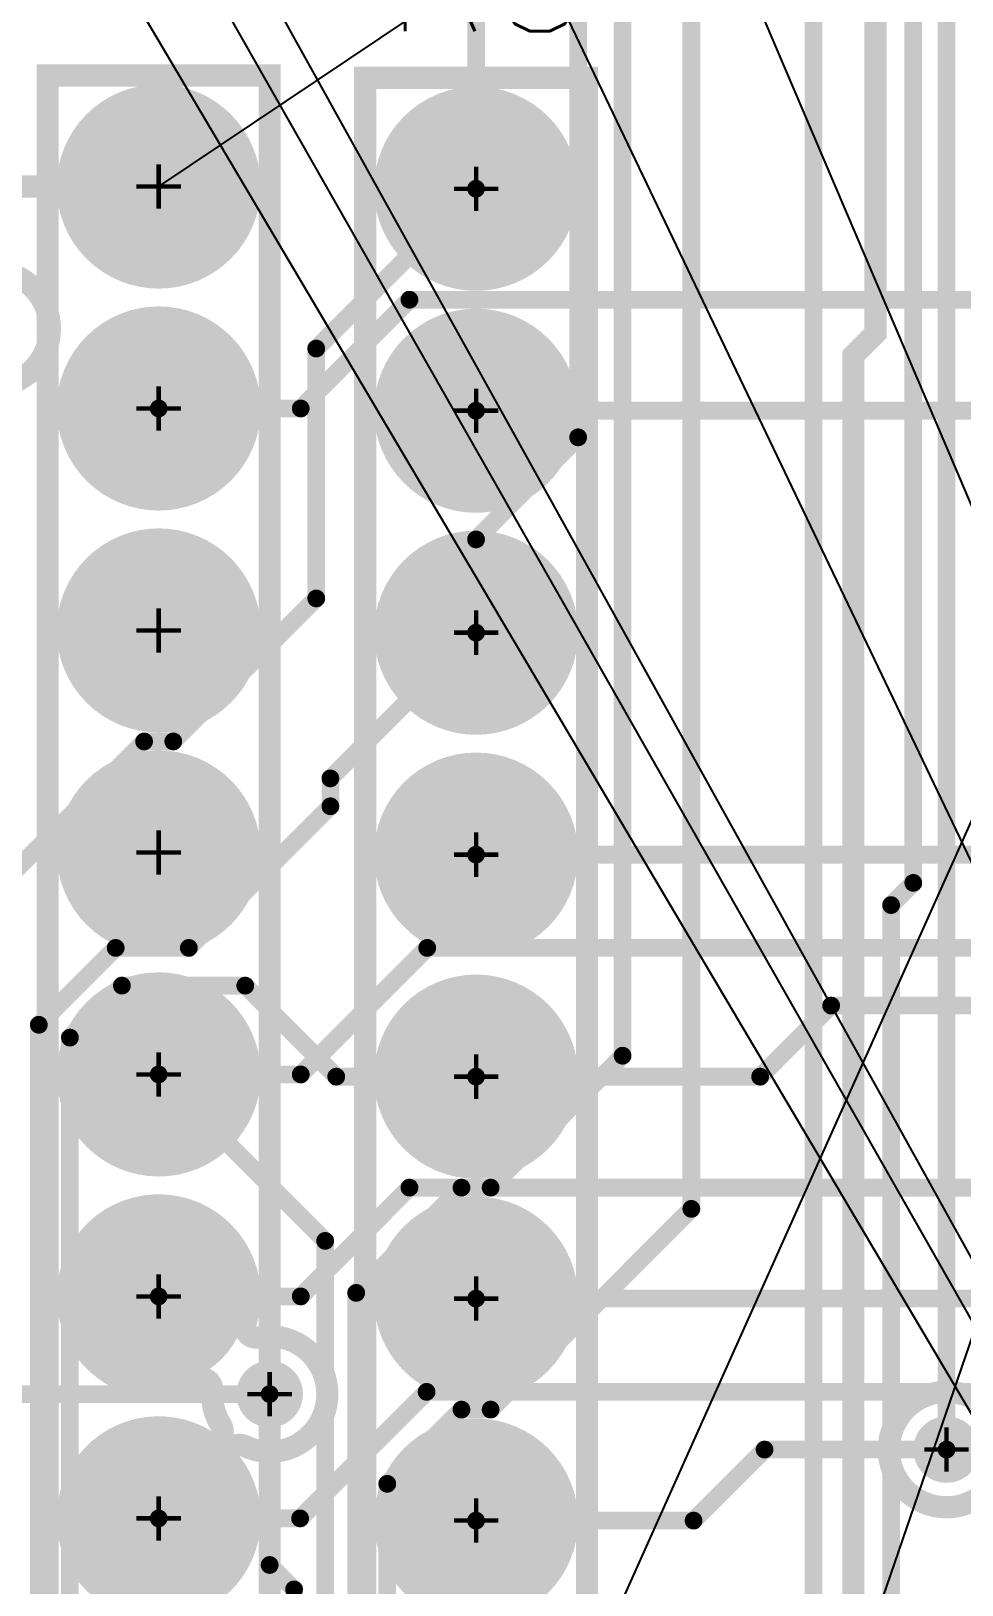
# Model space of a CAD drawing. Extents: x 17995 to 21002, y 17295 to 24095.
# Drawn here: x 18712 to 19132, y 19604 to 20304 of the extents above; entities that cross this region are included whole.
import ezdxf

# ---------------------------------------------------------------- set-up
doc = ezdxf.new("R2010")
doc.units = 0
for name, pattern in [('SIG_1', [2, 1, 1]), ('SIG_24', [2, 1, 1]), ('SIG_25', [2, 1, 1]), ('SIG_52', [2, 1, 1]), ('SIG_53', [2, 1, 1]), ('SIG_54', [2, 1, 1]), ('SIG_57', [2, 1, 1]), ('SIG_58', [2, 1, 1]), ('SIG_59', [2, 1, 1]), ('SIG_64', [2, 1, 1]), ('SIG_66', [2, 1, 1]), ('SIG_76', [2, 1, 1]), ('SIG_81', [2, 1, 1]), ('SIG_82', [2, 1, 1]), ('SIG_84', [2, 1, 1]), ('SIG_85', [2, 1, 1]), ('SIG_86', [2, 1, 1]), ('SIG_88', [2, 1, 1]), ('SIG_89', [2, 1, 1]), ('SIG_90', [2, 1, 1])]:
    doc.linetypes.add(name, pattern=pattern)
for name, color, linetype in [('DRIL_PLTE_THRU_01', 176, 'CONTINUOUS'), ('DRIL_PLTE_THRU_02', 96, 'CONTINUOUS'), ('DRIL_PLTE_THRU_04', 16, 'CONTINUOUS'), ('DRIL_SYMBOL', 183, 'CONTINUOUS'), ('LINK_00', 254, 'CONTINUOUS'), ('PADS_BOT', 1, 'CONTINUOUS'), ('PADS_INNER', 5, 'CONTINUOUS'), ('PADS_TOP', 5, 'CONTINUOUS'), ('PADS_XR_25', 253, 'CONTINUOUS'), ('PART_NAME_26', 254, 'CONTINUOUS'), ('PART_TOP_2DLINE_26', 254, 'CONTINUOUS'), ('POUR_VOID_02', 3, 'CONTINUOUS'), ('TRACE_01', 5, 'CONTINUOUS'), ('TRACE_04', 1, 'CONTINUOUS'), ('VIAPTS', 254, 'CONTINUOUS')]:
    doc.layers.add(name, color=color, linetype=linetype)
doc.styles.add('W10', font='simplex', dxfattribs={"width": 0.75})

# ---------------------------------------------------------------- blocks, each defined once
blk = doc.blocks.new('POUR_VOID_601')
at = {"layer": 'POUR_VOID_02', "const_width": 10}
blk.add_lwpolyline([(669, 2170, 1), (721, 2170, 1)], format="xyb", close=True, dxfattribs=at)
blk = doc.blocks.new('POUR_VOID_591')
at = {"layer": 'POUR_VOID_02', "const_width": 10}
blk.add_lwpolyline([(729, 2234, 1), (811, 2234, 1)], format="xyb", close=True, dxfattribs=at)
blk = doc.blocks.new('POUR_VOID_590')
at = {"layer": 'POUR_VOID_02', "const_width": 10}
blk.add_lwpolyline([(729, 2134, 1), (811, 2134, 1)], format="xyb", close=True, dxfattribs=at)
blk = doc.blocks.new('POUR_VOID_589')
at = {"layer": 'POUR_VOID_02', "const_width": 10}
blk.add_lwpolyline([(729, 2034, 1), (811, 2034, 1)], format="xyb", close=True, dxfattribs=at)
blk = doc.blocks.new('POUR_VOID_588')
at = {"layer": 'POUR_VOID_02', "const_width": 10}
blk.add_lwpolyline([(729, 1934, 1), (811, 1934, 1)], format="xyb", close=True, dxfattribs=at)
blk = doc.blocks.new('POUR_VOID_587')
at = {"layer": 'POUR_VOID_02', "const_width": 10}
blk.add_lwpolyline([(729, 1834, 1), (811, 1834, 1)], format="xyb", close=True, dxfattribs=at)
blk = doc.blocks.new('POUR_VOID_572')
at = {"layer": 'POUR_VOID_02', "const_width": 10}
blk.add_lwpolyline([(808.58, 1666.64, 0.554672), (801.38, 1662.15, 0.166151), (802.43, 1659.09, -10.877516), (791.27, 1669.05, 0.793999), (798.08, 1676.01, -0.142958), (794, 1690), (794, 1690, -0.017277), (794.06, 1691.8, 0.017278), (794.07, 1692.14, 0.545767), (787, 1696.69, -4.673493), (809.17, 1721.88, 0.568403), (814.92, 1715.5, -1.393282)], format="xyb", close=True, dxfattribs=at)
blk = doc.blocks.new('POUR_VOID_567')
at = {"layer": 'POUR_VOID_02', "const_width": 10}
blk.add_lwpolyline([(872, 2233, 1), (954, 2233, 1)], format="xyb", close=True, dxfattribs=at)
blk = doc.blocks.new('POUR_VOID_566')
at = {"layer": 'POUR_VOID_02', "const_width": 10}
blk.add_lwpolyline([(872, 2133, 1), (954, 2133, 1)], format="xyb", close=True, dxfattribs=at)
blk = doc.blocks.new('POUR_VOID_565')
at = {"layer": 'POUR_VOID_02', "const_width": 10}
blk.add_lwpolyline([(872, 2033, 1), (954, 2033, 1)], format="xyb", close=True, dxfattribs=at)
blk = doc.blocks.new('POUR_VOID_564')
at = {"layer": 'POUR_VOID_02', "const_width": 10}
blk.add_lwpolyline([(872, 1933, 1), (954, 1933, 1)], format="xyb", close=True, dxfattribs=at)
blk = doc.blocks.new('POUR_VOID_563')
at = {"layer": 'POUR_VOID_02', "const_width": 10}
blk.add_lwpolyline([(872, 1833, 1), (954, 1833, 1)], format="xyb", close=True, dxfattribs=at)
blk = doc.blocks.new('POUR_VOID_562')
at = {"layer": 'POUR_VOID_02', "const_width": 10}
blk.add_lwpolyline([(872, 1733, 1), (954, 1733, 1)], format="xyb", close=True, dxfattribs=at)
blk = doc.blocks.new('POUR_VOID_561')
at = {"layer": 'POUR_VOID_02', "const_width": 10}
blk.add_lwpolyline([(872, 1633, 1), (954, 1633, 1)], format="xyb", close=True, dxfattribs=at)
blk = doc.blocks.new('POUR_VOID_545')
at = {"layer": 'POUR_VOID_02', "const_width": 10}
blk.add_lwpolyline([(1099, 1665, 1), (1151, 1665, 1)], format="xyb", close=True, dxfattribs=at)
blk = doc.blocks.new('POUR_OUTLINE_404')
for name in ['POUR_VOID_591', 'POUR_VOID_567', 'POUR_VOID_601', 'POUR_VOID_590', 'POUR_VOID_566', 'POUR_VOID_589', 'POUR_VOID_565', 'POUR_VOID_588', 'POUR_VOID_564', 'POUR_VOID_587', 'POUR_VOID_563', 'POUR_VOID_572', 'POUR_VOID_562', 'POUR_VOID_545', 'POUR_VOID_561']:
    blk.add_blockref(name, (0, 0))
blk = doc.blocks.new('POUR_HEADER_0')
blk.add_blockref('POUR_OUTLINE_404', (-20, -5683))
blk = doc.blocks.new('SMOOTH_10')
at = {"const_width": 5}
blk.add_lwpolyline([(-2.5, 0, 1), (2.5, 0, 1)], format="xyb", close=True, dxfattribs=at)
blk = doc.blocks.new('PART_BODY_TOP_13')
at = {"layer": 'PART_TOP_2DLINE_26', "const_width": 10}
blk.add_lwpolyline([(-50, 50), (950, 50), (950, -50), (-50, -50)], close=True, dxfattribs=at)
at = {"layer": 'PART_TOP_2DLINE_26'}
for p in [(-50, 50), (-50, -50)]:
    blk.add_blockref('SMOOTH_10', p, dxfattribs=at)
blk = doc.blocks.new('DRIL_SYMBOL_35')
at = {"layer": 'DRIL_SYMBOL', "const_width": 2}
for points in [[(0, -10), (0, 10)], [(-10, 0), (10, 0)]]:
    blk.add_lwpolyline(points, dxfattribs=at)
blk = doc.blocks.new('DRIL_HOLE_35')
at = {"const_width": 17.5}
blk.add_lwpolyline([(-8.75, 0, 1), (8.75, 0, 1)], format="xyb", close=True, dxfattribs=at)
blk.add_blockref('DRIL_SYMBOL_35', (0, 0))
blk = doc.blocks.new('PAD_2')
at = {"const_width": 30}
blk.add_lwpolyline([(0, -15, 1), (0, 15, 1)], format="xyb", close=True, dxfattribs=at)
blk = doc.blocks.new('PAD_3')
at = {"const_width": 60}
blk.add_lwpolyline([(-30, 0), (30, 0)], dxfattribs=at)
blk = doc.blocks.new('PAD_9')
at = {"const_width": 40}
blk.add_lwpolyline([(0, -20, 1), (0, 20, 1)], format="xyb", close=True, dxfattribs=at)
blk = doc.blocks.new('STK_TOP_8')
at = {"layer": 'DRIL_PLTE_THRU_01'}
blk.add_blockref('DRIL_HOLE_35', (0, 0), dxfattribs=at)
at = {"layer": 'DRIL_PLTE_THRU_02'}
blk.add_blockref('DRIL_HOLE_35', (0, 0), dxfattribs=at)
at = {"layer": 'DRIL_PLTE_THRU_04'}
blk.add_blockref('DRIL_HOLE_35', (0, 0), dxfattribs=at)
at = {"layer": 'PADS_BOT'}
blk.add_blockref('PAD_3', (0, 0), dxfattribs=at)
at = {"layer": 'PADS_INNER'}
blk.add_blockref('PAD_2', (0, 0), dxfattribs=at)
at = {"layer": 'PADS_TOP'}
blk.add_blockref('PAD_3', (0, 0), dxfattribs=at)
at = {"layer": 'PADS_XR_25'}
blk.add_blockref('PAD_9', (0, 0), dxfattribs=at)
blk = doc.blocks.new('STK_TOP_7')
at = {"layer": 'DRIL_PLTE_THRU_01'}
blk.add_blockref('DRIL_HOLE_35', (0, 0), dxfattribs=at)
at = {"layer": 'DRIL_PLTE_THRU_02'}
blk.add_blockref('DRIL_HOLE_35', (0, 0), dxfattribs=at)
at = {"layer": 'DRIL_PLTE_THRU_04'}
blk.add_blockref('DRIL_HOLE_35', (0, 0), dxfattribs=at)
at = {"layer": 'PADS_BOT'}
blk.add_blockref('PAD_2', (0, 0), dxfattribs=at)
at = {"layer": 'PADS_INNER'}
blk.add_blockref('PAD_2', (0, 0), dxfattribs=at)
at = {"layer": 'PADS_TOP'}
blk.add_blockref('PAD_2', (0, 0), dxfattribs=at)
at = {"layer": 'PADS_XR_25'}
blk.add_blockref('PAD_9', (0, 0), dxfattribs=at)
blk = doc.blocks.new('SYM_TOP_14')
for name, p in [('PART_BODY_TOP_13', (0, 0)), ('STK_TOP_8', (0, 0)), ('STK_TOP_7', (100, 0)), ('STK_TOP_7', (200, 0)), ('STK_TOP_7', (300, 0)), ('STK_TOP_7', (400, 0)), ('STK_TOP_7', (500, 0)), ('STK_TOP_7', (600, 0))]:
    blk.add_blockref(name, p)
blk = doc.blocks.new('PART_TOP_30')
blk.add_blockref('SYM_TOP_14', (0, 0))
at = {"layer": 'PART_NAME_26', "style": 'W10', "width": 0.75}
blk.add_text('R8', height=70, rotation=90, dxfattribs=at).set_placement((-71, -41))
blk = doc.blocks.new('PART_TOP_31')
blk.add_blockref('SYM_TOP_14', (0, 0))
blk = doc.blocks.new('SMOOTH_8')
at = {"const_width": 4}
blk.add_lwpolyline([(-2, 0, 1), (2, 0, 1)], format="xyb", close=True, dxfattribs=at)
blk = doc.blocks.new('TRACE_1074')
at = {"layer": 'TRACE_04', "linetype": 'SIG_24', "const_width": 8}
blk.add_lwpolyline([(18859, 19402.52), (18859, 19735.57), (18906.43, 19783), (18919.57, 19783), (18979, 19842.43), (18979, 20452), (19015, 20488), (19015, 20590)], dxfattribs=at)
at = {"layer": 'TRACE_04'}
for p in [(18979, 19842.43), (18906.43, 19783), (18919.57, 19783), (18859, 19735.57)]:
    blk.add_blockref('SMOOTH_8', p, dxfattribs=at)
blk = doc.blocks.new('TRACE_1240')
at = {"layer": 'TRACE_04', "linetype": 'SIG_25', "const_width": 8}
blk.add_lwpolyline([(18667.54, 19425.63), (18702, 19460.1), (18702, 19922.57), (18763.43, 19984), (18776.57, 19984), (18841, 20048.43), (18841, 20161), (18913, 20233)], dxfattribs=at)
at = {"layer": 'TRACE_04'}
for p in [(18913, 20233), (18841, 20161), (18841, 20048.43), (18763.43, 19984), (18776.57, 19984)]:
    blk.add_blockref('SMOOTH_8', p, dxfattribs=at)
blk = doc.blocks.new('TRACE_840')
at = {"layer": 'TRACE_04', "linetype": 'SIG_25', "const_width": 8}
blk.add_lwpolyline([(18913, 20233), (18913, 20549.26), (19046.59, 20682.85), (19081.94, 20682.85)], dxfattribs=at)
at = {"layer": 'TRACE_04'}
for p in [(19046.59, 20682.85), (19081.94, 20682.85), (18913, 20549.26), (18913, 20233)]:
    blk.add_blockref('SMOOTH_8', p, dxfattribs=at)
blk = doc.blocks.new('TRACE_250')
at = {"layer": 'TRACE_01', "linetype": 'SIG_52', "const_width": 8}
blk.add_lwpolyline([(18770, 20134), (18834, 20134), (18883, 20183), (19257.84, 20183), (19329.84, 20255), (19514, 20255)], dxfattribs=at)
at = {"layer": 'TRACE_01'}
for p in [(19329.84, 20255), (19514, 20255), (18883, 20183), (19257.84, 20183), (18770, 20134), (18834, 20134)]:
    blk.add_blockref('SMOOTH_8', p, dxfattribs=at)
blk = doc.blocks.new('TRACE_268')
at = {"layer": 'TRACE_01', "linetype": 'SIG_53', "const_width": 8}
blk.add_lwpolyline([(18770, 19734), (18834, 19734), (18883, 19783), (19157.84, 19783), (19345.84, 19971), (19430, 19971), (19514, 20055)], dxfattribs=at)
at = {"layer": 'TRACE_01'}
for p in [(19514, 20055), (19345.84, 19971), (19430, 19971), (18883, 19783), (19157.84, 19783), (18770, 19734), (18834, 19734)]:
    blk.add_blockref('SMOOTH_8', p, dxfattribs=at)
blk = doc.blocks.new('TRACE_270')
at = {"layer": 'TRACE_01', "linetype": 'SIG_54', "const_width": 8}
blk.add_lwpolyline([(18770, 19534), (18834, 19534), (18883, 19583), (19163.73, 19583), (19292.73, 19712), (19302.36, 19712), (19397, 19806.64), (19397, 19838), (19514, 19955)], dxfattribs=at)
at = {"layer": 'TRACE_01'}
for p in [(19514, 19955), (19397, 19838), (19397, 19806.64), (19292.73, 19712), (19302.36, 19712), (18883, 19583), (19163.73, 19583), (18770, 19534), (18834, 19534)]:
    blk.add_blockref('SMOOTH_8', p, dxfattribs=at)
blk = doc.blocks.new('TRACE_606')
at = {"layer": 'TRACE_01', "linetype": 'SIG_57', "const_width": 8}
blk.add_lwpolyline([(18913, 19733), (19157.84, 19733), (19254.84, 19830), (19315, 19830), (19415, 19930)], dxfattribs=at)
at = {"layer": 'TRACE_01'}
for p in [(19415, 19930), (19254.84, 19830), (19315, 19830), (18913, 19733), (19157.84, 19733)]:
    blk.add_blockref('SMOOTH_8', p, dxfattribs=at)
blk = doc.blocks.new('TRACE_486')
at = {"layer": 'TRACE_01', "linetype": 'SIG_58', "const_width": 8}
blk.add_lwpolyline([(18913, 19933), (19206.84, 19933), (19343.84, 20070), (19440, 20070)], dxfattribs=at)
at = {"layer": 'TRACE_01'}
for p in [(19343.84, 20070), (19440, 20070), (18913, 19933), (19206.84, 19933)]:
    blk.add_blockref('SMOOTH_8', p, dxfattribs=at)
blk = doc.blocks.new('TRACE_488')
at = {"layer": 'TRACE_01', "linetype": 'SIG_59', "const_width": 8}
blk.add_lwpolyline([(18913, 20133), (19315.81, 20133), (19412.81, 20230), (19460, 20230)], dxfattribs=at)
at = {"layer": 'TRACE_01'}
for p in [(19412.81, 20230), (19460, 20230), (18913, 20133), (19315.81, 20133)]:
    blk.add_blockref('SMOOTH_8', p, dxfattribs=at)
blk = doc.blocks.new('TRACE_1014')
at = {"layer": 'TRACE_04', "linetype": 'SIG_64', "const_width": 10}
blk.add_lwpolyline([(19083, 19089.12), (19083, 20157.87), (19093, 20167.87), (19093, 20606.56), (19109.94, 20623.5)], dxfattribs=at)
at = {"layer": 'TRACE_04'}
for p in [(19093, 20167.87), (19083, 20157.87)]:
    blk.add_blockref('SMOOTH_10', p, dxfattribs=at)
blk = doc.blocks.new('TRACE_420')
at = {"layer": 'TRACE_01', "linetype": 'SIG_66', "const_width": 10}
blk.add_lwpolyline([(18450, 20487.98), (18450, 20354.02), (18520.02, 20284), (18602, 20284), (18652, 20234), (18770, 20234)], dxfattribs=at)
at = {"layer": 'TRACE_01'}
for p in [(18450, 20487.98), (18450, 20354.02), (18520.02, 20284), (18602, 20284), (18652, 20234), (18770, 20234)]:
    blk.add_blockref('SMOOTH_10', p, dxfattribs=at)
blk = doc.blocks.new('TRACE_1188')
at = {"layer": 'TRACE_04', "linetype": 'SIG_76', "const_width": 8}
blk.add_lwpolyline([(19100, 19910.29), (19110, 19920.29), (19110, 20551.77), (19126.94, 20568.71), (19126.94, 20714.61)], dxfattribs=at)
at = {"layer": 'TRACE_04'}
for p in [(19110, 19920.29), (19100, 19910.29)]:
    blk.add_blockref('SMOOTH_8', p, dxfattribs=at)
blk = doc.blocks.new('TRACE_882')
at = {"layer": 'TRACE_04', "linetype": 'SIG_76', "const_width": 8}
blk.add_lwpolyline([(19110, 18485), (19110, 19368.69), (19100, 19378.69), (19100, 19910.29)], dxfattribs=at)
at = {"layer": 'TRACE_04'}
blk.add_blockref('SMOOTH_8', (19100, 19910.29), dxfattribs=at)
blk = doc.blocks.new('TRACE_1070')
at = {"layer": 'TRACE_04', "linetype": 'SIG_81', "const_width": 8}
blk.add_lwpolyline([(18852, 19180.41), (18852, 19381.62), (18845, 19388.62), (18845, 19759), (18770, 19834)], dxfattribs=at)
at = {"layer": 'TRACE_04'}
for p in [(18770, 19834), (18845, 19759), (18845, 19388.62), (18852, 19381.62), (18852, 19180.41)]:
    blk.add_blockref('SMOOTH_8', p, dxfattribs=at)
blk = doc.blocks.new('TRACE_512')
at = {"layer": 'TRACE_01', "linetype": 'SIG_81', "const_width": 8}
blk.add_lwpolyline([(18770, 19834), (18834, 19834), (18891, 19891), (19211, 19891), (19275, 19955)], dxfattribs=at)
at = {"layer": 'TRACE_01'}
for p in [(19275, 19955), (18891, 19891), (19211, 19891), (18770, 19834), (18834, 19834)]:
    blk.add_blockref('SMOOTH_8', p, dxfattribs=at)
blk = doc.blocks.new('TRACE_968')
at = {"layer": 'TRACE_04', "linetype": 'SIG_82', "const_width": 8}
blk.add_lwpolyline([(18824, 19276.3), (18824, 19360.81), (18817, 19367.81), (18817, 19545), (18770, 19592), (18770, 19634)], dxfattribs=at)
at = {"layer": 'TRACE_04'}
for p in [(18770, 19634), (18770, 19592), (18817, 19545), (18817, 19367.81), (18824, 19360.81), (18824, 19276.3)]:
    blk.add_blockref('SMOOTH_8', p, dxfattribs=at)
blk = doc.blocks.new('TRACE_540')
at = {"layer": 'TRACE_01', "linetype": 'SIG_82', "const_width": 8}
blk.add_lwpolyline([(18770, 19634), (18833.72, 19634), (18890.72, 19691), (19246, 19691), (19300, 19745)], dxfattribs=at)
at = {"layer": 'TRACE_01'}
for p in [(19300, 19745), (18890.72, 19691), (19246, 19691), (18770, 19634), (18833.72, 19634)]:
    blk.add_blockref('SMOOTH_8', p, dxfattribs=at)
blk = doc.blocks.new('TRACE_1238')
at = {"layer": 'TRACE_04', "linetype": 'SIG_84', "const_width": 8}
blk.add_lwpolyline([(18681.54, 19410.9), (18716, 19445.36), (18716, 19856.37), (18750.63, 19891), (18783.57, 19891), (18847.36, 19954.79), (18847.36, 19967.36), (18913, 20033)], dxfattribs=at)
at = {"layer": 'TRACE_04'}
for p in [(18913, 20033), (18847.36, 19967.36), (18847.36, 19954.79), (18750.63, 19891), (18783.57, 19891), (18716, 19856.37), (18716, 19445.36), (18681.54, 19410.9)]:
    blk.add_blockref('SMOOTH_8', p, dxfattribs=at)
blk = doc.blocks.new('TRACE_858')
at = {"layer": 'TRACE_04', "linetype": 'SIG_84', "const_width": 8}
blk.add_lwpolyline([(18913, 20033), (18913, 20075), (18959, 20121), (18959, 20569.36), (19012.28, 20622.64), (19021.73, 20622.64), (19047.05, 20647.95)], dxfattribs=at)
at = {"layer": 'TRACE_04'}
for p in [(19047.05, 20647.95), (19012.28, 20622.64), (19021.73, 20622.64), (18959, 20569.36), (18959, 20121), (18913, 20075), (18913, 20033)]:
    blk.add_blockref('SMOOTH_8', p, dxfattribs=at)
blk = doc.blocks.new('TRACE_1340')
at = {"layer": 'TRACE_04', "linetype": 'SIG_85', "const_width": 8}
blk.add_lwpolyline([(18695.54, 19402.23), (18730, 19436.69), (18730, 19850.57), (18753.43, 19874), (18809, 19874)], dxfattribs=at)
at = {"layer": 'TRACE_04'}
for p in [(18753.43, 19874), (18809, 19874), (18730, 19850.57), (18730, 19436.69), (18695.54, 19402.23)]:
    blk.add_blockref('SMOOTH_8', p, dxfattribs=at)
blk = doc.blocks.new('TRACE_1342')
at = {"layer": 'TRACE_04', "linetype": 'SIG_85', "const_width": 8}
blk.add_lwpolyline([(18913, 19833), (18850, 19833), (18809, 19874)], dxfattribs=at)
at = {"layer": 'TRACE_04'}
for p in [(18809, 19874), (18850, 19833), (18913, 19833)]:
    blk.add_blockref('SMOOTH_8', p, dxfattribs=at)
blk = doc.blocks.new('TRACE_530')
at = {"layer": 'TRACE_01', "linetype": 'SIG_85', "const_width": 8}
blk.add_lwpolyline([(18913, 19833), (19041, 19833), (19073, 19865), (19185, 19865)], dxfattribs=at)
at = {"layer": 'TRACE_01'}
for p in [(19073, 19865), (19185, 19865), (18913, 19833), (19041, 19833)]:
    blk.add_blockref('SMOOTH_8', p, dxfattribs=at)
blk = doc.blocks.new('TRACE_1264')
at = {"layer": 'TRACE_04', "linetype": 'SIG_86', "const_width": 8}
blk.add_lwpolyline([(18981, 19523), (18913, 19591), (18913, 19633)], dxfattribs=at)
at = {"layer": 'TRACE_04'}
for p in [(18913, 19633), (18913, 19591), (18981, 19523)]:
    blk.add_blockref('SMOOTH_8', p, dxfattribs=at)
blk = doc.blocks.new('TRACE_1376')
at = {"layer": 'TRACE_04', "linetype": 'SIG_86', "const_width": 8}
blk.add_lwpolyline([(19125, 19665), (19125, 20421.55), (19140.94, 20437.49)], dxfattribs=at)
at = {"layer": 'TRACE_04'}
blk.add_blockref('SMOOTH_8', (19125, 19665), dxfattribs=at)
blk = doc.blocks.new('TRACE_620')
at = {"layer": 'TRACE_01', "linetype": 'SIG_86', "const_width": 8}
blk.add_lwpolyline([(18913, 19633), (19011, 19633), (19043, 19665), (19125, 19665)], dxfattribs=at)
at = {"layer": 'TRACE_01'}
for p in [(19043, 19665), (19125, 19665), (18913, 19633), (19011, 19633)]:
    blk.add_blockref('SMOOTH_8', p, dxfattribs=at)
blk = doc.blocks.new('TRACE_1068')
at = {"layer": 'TRACE_04', "linetype": 'SIG_88', "const_width": 8}
blk.add_lwpolyline([(18873, 19416.43), (18873, 19649.57), (18906.43, 19683), (18919.57, 19683), (19010, 19773.43), (19010, 20370)], dxfattribs=at)
at = {"layer": 'TRACE_04'}
for p in [(19010, 19773.43), (18906.43, 19683), (18919.57, 19683), (18873, 19649.57)]:
    blk.add_blockref('SMOOTH_8', p, dxfattribs=at)
blk = doc.blocks.new('TRACE_1066')
at = {"layer": 'TRACE_04', "linetype": 'SIG_89', "const_width": 8}
blk.add_lwpolyline([(19065, 18785), (19065, 20420)], dxfattribs=at)
blk = doc.blocks.new('TRACE_1086')
at = {"layer": 'TRACE_04', "linetype": 'SIG_90', "const_width": 8}
blk.add_lwpolyline([(18838, 19228.35), (18838, 19371.21), (18831, 19378.21), (18831, 19602), (18820, 19613), (18820, 19690)], dxfattribs=at)
at = {"layer": 'TRACE_04'}
for p in [(18820, 19690), (18820, 19613), (18831, 19602), (18831, 19378.21), (18838, 19371.21), (18838, 19228.35)]:
    blk.add_blockref('SMOOTH_8', p, dxfattribs=at)
blk = doc.blocks.new('TRACE_592')
at = {"layer": 'TRACE_01', "linetype": 'SIG_90', "const_width": 8}
blk.add_lwpolyline([(18450, 19690), (18820, 19690)], dxfattribs=at)
at = {"layer": 'TRACE_01'}
for p in [(18450, 19690), (18820, 19690)]:
    blk.add_blockref('SMOOTH_8', p, dxfattribs=at)
blk = doc.blocks.new('DRIL_SYMBOL_10')
at = {"layer": 'DRIL_SYMBOL', "const_width": 2}
for points in [[(0, -10), (0, 10)], [(-10, 0), (10, 0)]]:
    blk.add_lwpolyline(points, dxfattribs=at)
blk = doc.blocks.new('DRIL_HOLE_10')
at = {"const_width": 5}
blk.add_lwpolyline([(-2.5, 0, 1), (2.5, 0, 1)], format="xyb", close=True, dxfattribs=at)
blk.add_blockref('DRIL_SYMBOL_10', (0, 0))
blk = doc.blocks.new('PAD_17')
at = {"const_width": 15}
blk.add_lwpolyline([(0, -7.5, 1), (0, 7.5, 1)], format="xyb", close=True, dxfattribs=at)
blk = doc.blocks.new('STK_TOP_182')
at = {"layer": 'DRIL_PLTE_THRU_01'}
blk.add_blockref('DRIL_HOLE_10', (0, 0), dxfattribs=at)
at = {"layer": 'DRIL_PLTE_THRU_02'}
blk.add_blockref('DRIL_HOLE_10', (0, 0), dxfattribs=at)
at = {"layer": 'DRIL_PLTE_THRU_04'}
blk.add_blockref('DRIL_HOLE_10', (0, 0), dxfattribs=at)
at = {"layer": 'PADS_BOT'}
blk.add_blockref('PAD_17', (0, 0), dxfattribs=at)
at = {"layer": 'PADS_INNER'}
blk.add_blockref('PAD_17', (0, 0), dxfattribs=at)
at = {"layer": 'PADS_TOP'}
blk.add_blockref('PAD_17', (0, 0), dxfattribs=at)
blk = doc.blocks.new('SYM_TOP_1')
blk.add_blockref('STK_TOP_182', (0, 0))

msp = doc.modelspace()

# ---------------------------------------------------------------- linework, layer by layer
at = {"layer": 'LINK_00', "linetype": 'SIG_1'}
for p in [(18392, 21031), (18642.74, 20960.51), (18798.25, 20883.74), (18491, 20771), (18751.69, 20444)]:
    msp.add_line(p, (19757, 18632), dxfattribs=at)
at = {"layer": 'LINK_00', "linetype": 'SIG_66'}
for p in [(18534.61, 18604.95), (18770, 20234), (18789.53, 18702.39)]:
    msp.add_line(p, (19476, 20707), dxfattribs=at)

# ---------------------------------------------------------------- block references
at = {"linetype": 'SIG_1'}
msp.add_blockref('POUR_HEADER_0', (18020, 23683), dxfattribs=at)
for name in ['TRACE_1188', 'TRACE_840', 'TRACE_858', 'TRACE_1014', 'TRACE_1074', 'TRACE_420', 'TRACE_1376', 'TRACE_1066', 'TRACE_1068', 'TRACE_250', 'TRACE_1240', 'TRACE_488', 'TRACE_486', 'TRACE_268', 'TRACE_1238', 'TRACE_270', 'TRACE_512', 'TRACE_606', 'TRACE_882', 'TRACE_1340', 'TRACE_1342', 'TRACE_530', 'TRACE_1070', 'TRACE_540', 'TRACE_592', 'TRACE_1086', 'TRACE_620', 'TRACE_968', 'TRACE_1264']:
    msp.add_blockref(name, (0, 0))
at = {"rotation": 270}
for name, p in [('PART_TOP_31', (18770, 20234)), ('PART_TOP_30', (18913, 20233))]:
    msp.add_blockref(name, p, dxfattribs=at)
at = {"layer": 'VIAPTS', "linetype": 'SIG_90'}
msp.add_blockref('SYM_TOP_1', (18820, 19690), dxfattribs=at)
at = {"layer": 'VIAPTS', "linetype": 'SIG_86'}
msp.add_blockref('SYM_TOP_1', (19125, 19665), dxfattribs=at)

doc.saveas('drawing.dxf')
